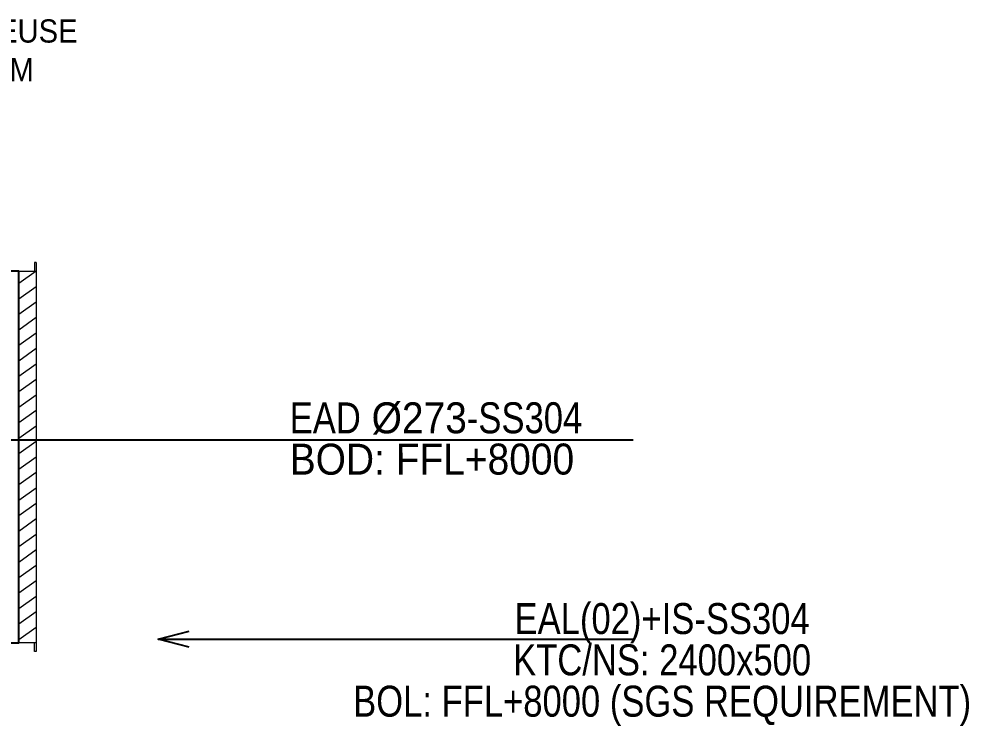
# Model space of a CAD drawing. Header units: millimetres. Extents: x -22127 to 62521, y -20076 to 86586.
# Drawn here: x 41910 to 48048, y 38489 to 43054 of the extents above; entities that cross this region are included whole.
import ezdxf

# ---------------------------------------------------------------- set-up
doc = ezdxf.new("R2010")
doc.units = ezdxf.units.MM
doc.layers.add('A-ANOT--- TEXT', color=8, linetype='Continuous', lineweight=5)
for name, color, linetype in [('ACMV -  thong gio', 6, 'Continuous'), ('EF', 150, 'Continuous'), ('SEAS-CCL-EAD-TXT', 7, 'Continuous'), ('TKS-PEA', 6, 'Continuous')]:
    doc.layers.add(name, color=color, linetype=linetype)
doc.styles.add('Arial', font='arial.ttf', dxfattribs={"width": 0.8, "height": 2})
doc.styles.add('Seas-Arial', font='arial.ttf', dxfattribs={"width": 0.9})
doc.dimstyles.new('HVAC - 100', dxfattribs={"dimscale": 100, "dimtxt": 2, "dimasz": 2, "dimexe": 1, "dimexo": 3, "dimgap": 1.5, "dimtad": 1, "dimdec": 0, "dimzin": 9, "dimdsep": 46, "dimtxsty": 'Seas-Arial', "dimcen": 0, "dimclrd": 256, "dimclre": 256, "dimclrt": 7, "dimadec": 0, "dimazin": 2, "dimtfac": 1, "dimtdec": 0, "dimtofl": 0, "dimtmove": 0, "dimatfit": 3, "dimfxl": 0.5, "dimtolj": 1, "dimtzin": 0, "dimarcsym": 0})

# ---------------------------------------------------------------- blocks, each defined once
blk = doc.blocks.new('$N-mt5')
at = {"layer": 'ACMV -  thong gio', "color": 0, "linetype": 'Continuous'}
blk.add_lwpolyline([(0, 0, 0, 0, 0), (0.25, 0, 0, 0, 0), (0.25, 0.25, 0, 0, 0), (0.5, -0.25, 0, 0, 0), (0.5, 0, 0, 0, 0), (0.75, 0, 0.15, 0, 0), (1, 0, 0, 0, 0)], format="xyseb", dxfattribs=at)
blk = doc.blocks.new('*U91')
at = {"layer": 'A-ANOT--- TEXT', "color": 0, "linetype": 'ByBlock'}
for p, q in [((-100, 0), (-100, -2400)), ((-100, 0), (11.1, 0)), ((11.1, 0), (-100, -79.9)), ((11.1, 55.6), (0, 55.6)), ((0, 55.6), (0, 0)), ((11.1, 55.6), (11.1, -2455.6)), ((11.1, -100), (-100, -179.9)), ((11.1, -100), (-100, -179.9)), ((11.1, -200), (-100, -279.9)), ((11.1, -300), (-100, -379.9)), ((11.1, -400), (-100, -479.9)), ((11.1, -500), (-100, -579.9)), ((11.1, -600), (-100, -679.9)), ((11.1, -700), (-100, -779.9)), ((11.1, -800), (-100, -879.9)), ((11.1, -900), (-100, -979.9)), ((11.1, -1000), (-100, -1079.9)), ((11.1, -1100), (-100, -1179.9)), ((11.1, -1200), (-100, -1279.9)), ((11.1, -1300), (-100, -1379.9)), ((11.1, -1400), (-100, -1479.9)), ((11.1, -1500), (-100, -1579.9)), ((11.1, -1600), (-100, -1679.9)), ((11.1, -1700), (-100, -1779.9)), ((11.1, -1800), (-100, -1879.9)), ((11.1, -1900), (-100, -1979.9)), ((11.1, -2000), (-100, -2079.9)), ((11.1, -2100), (-100, -2179.9)), ((11.1, -2200), (-100, -2279.9)), ((11.1, -2300), (-100, -2379.9)), ((11.1, -2400), (-100, -2400)), ((0, -2455.6), (0, -2400)), ((11.1, -2455.6), (0, -2455.6))]:
    blk.add_line(p, q, dxfattribs=at)
at = {"layer": 'A-ANOT--- TEXT', "color": 1, "linetype": 'ByBlock', "xscale": -259.2166644586388, "yscale": 259.2166644586388, "zscale": 259.2166644586388, "rotation": 180}
for p in [(74.8, -100), (74.8, -300), (74.8, -500), (74.8, -700), (74.8, -900), (74.8, -1100), (74.8, -1300), (74.8, -1500), (74.8, -1700), (74.8, -1900), (74.8, -2100), (74.8, -2300)]:
    blk.add_blockref('$N-mt5', p, dxfattribs=at)

msp = doc.modelspace()

# ---------------------------------------------------------------- linework, layer by layer
at = {"layer": 'TKS-PEA'}
msp.add_lwpolyline([(41150.2, 39025.4), (41910, 39025.4), (41910, 41425.3), (41150.2, 41425.3)], close=True, dxfattribs=at)

# ---------------------------------------------------------------- block references
msp.add_blockref('*U91', (42010, 41425.3), dxfattribs=at)

# ---------------------------------------------------------------- texts
at = {"insert": (46065.1, 39282.3), "char_height": 200, "attachment_point": 2, "line_spacing_factor": 0.8, "style": 'Arial'}
msp.add_mtext_dynamic_manual_height_columns('EAL(02)+IS-SS304\\PKTC/NS: 2400x500\\PBOL: FFL+8000 (SGS REQUIREMENT)', width=4812.508, gutter_width=0, heights=[991.6], dxfattribs=at)
at = {"layer": 'EF', "color": 1, "insert": (40674.7, 43051.5), "char_height": 150, "attachment_point": 1, "style": 'Seas-Arial'}
msp.add_mtext_dynamic_manual_height_columns('PEF-01.1 - REUSE\\PLL/AF: 800CFM', width=2655.695, gutter_width=0, heights=[1408.9], dxfattribs=at)
at = {"layer": 'SEAS-CCL-EAD-TXT', "insert": (43658.9, 40578.1), "char_height": 200, "width": 3077.173, "attachment_point": 1, "rotation": 0.02818, "line_spacing_factor": 0.8, "style": 'Seas-Arial', "bg_fill": 2}
msp.add_mtext('{\\W0.8;EAD} %%C273{\\W0.8;-SS304\\P}BOD: FFL+8000', dxfattribs=at)

# ---------------------------------------------------------------- leaders
at = {"color": 8}
msp.add_leader([(42809.2, 39049.3), (45877.6, 39049.3)], dimstyle='HVAC - 100', override={"dimldrblk": 'Open30'}, dxfattribs=at)

# ---------------------------------------------------------------- next in the draw order: leaders
msp.add_leader([(40008, 40336.9), (45877.6, 40336.7)], dimstyle='HVAC - 100', override={"dimldrblk": 'Open30'}, dxfattribs=at)

doc.saveas('drawing.dxf')
